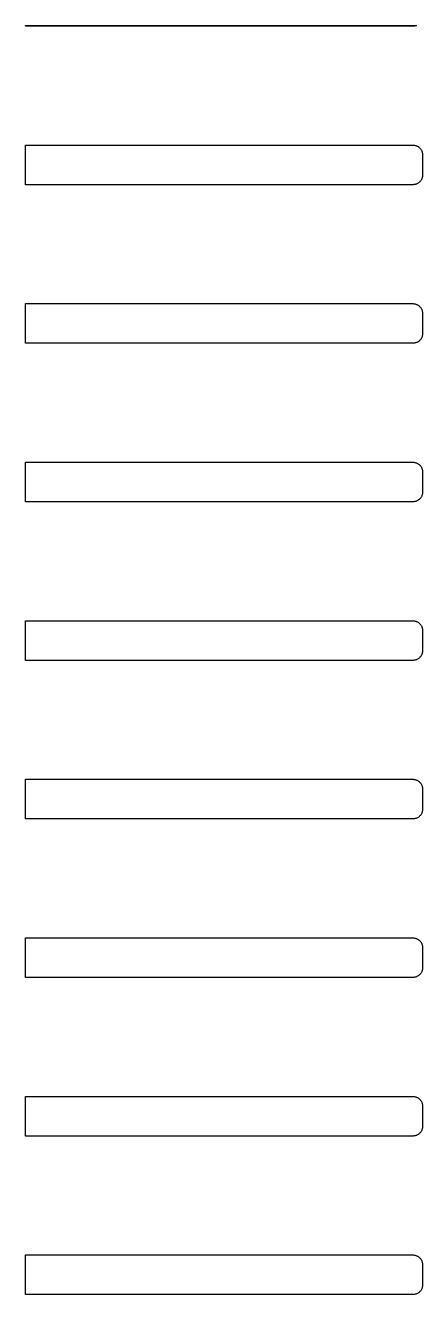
# Model space of a CAD drawing. Header units: metres. Extents: x -163 to 163, y -163 to 163.
# Drawn here: x 5.97 to 18, y -44.4 to -5.97 of the extents above; entities that cross this region are included whole.
import ezdxf

# ---------------------------------------------------------------- set-up
doc = ezdxf.new("R2010")
doc.units = ezdxf.units.M

msp = doc.modelspace()

# ---------------------------------------------------------------- linework, layer by layer
for p, q in [((5.97498, -5.99895), (5.97498, -5.97498)), ((5.97498, -5.97498), (17.8182, -5.97498)), ((17.701, -5.99895), (5.97498, -5.99895)), ((17.7199, -5.99835), (17.701, -5.99895)), ((17.7386, -5.99658), (17.7199, -5.99835)), ((17.7572, -5.99364), (17.7386, -5.99658)), ((17.7757, -5.98952), (17.7572, -5.99364)), ((17.7937, -5.98427), (17.7757, -5.98952)), ((17.8115, -5.97787), (17.7937, -5.98427)), ((17.8182, -5.97498), (17.8115, -5.97787)), ((5.97498, -10.799), (5.97498, -9.59895)), ((5.97498, -9.59895), (17.701, -9.59895)), ((17.701, -9.59895), (17.7199, -9.59953)), ((17.7199, -9.59953), (17.7386, -9.60132)), ((17.7386, -9.60132), (17.7572, -9.60426)), ((17.7572, -9.60426), (17.7757, -9.60837)), ((17.7757, -9.60837), (17.7937, -9.61363)), ((17.7937, -9.61363), (17.8115, -9.62001)), ((17.8115, -9.62001), (17.8288, -9.6275)), ((17.8288, -9.6275), (17.8456, -9.63605)), ((17.8456, -9.63605), (17.8618, -9.64565)), ((17.8618, -9.64565), (17.8774, -9.65623)), ((17.8774, -9.65623), (17.8923, -9.66779)), ((17.8923, -9.66779), (17.9064, -9.68025)), ((17.9064, -9.68025), (17.9197, -9.69359)), ((17.9197, -9.69359), (17.9322, -9.70772)), ((17.9322, -9.70772), (17.9437, -9.72261)), ((17.9437, -9.72261), (17.9543, -9.7382)), ((17.9543, -9.7382), (17.9639, -9.75443)), ((17.9639, -9.75443), (17.9725, -9.77121)), ((17.9725, -9.77121), (17.98, -9.78851)), ((17.98, -9.78851), (17.9864, -9.80624)), ((17.9864, -9.80624), (17.9916, -9.82434)), ((17.9916, -9.82434), (17.9957, -9.84273)), ((17.9957, -9.84273), (17.9987, -9.86134)), ((17.9987, -9.86134), (18.0004, -9.88011)), ((18.0004, -9.88011), (18.001, -9.89894)), ((18.001, -9.89894), (18.001, -10.4989)), ((17.8618, -10.7522), (17.8456, -10.7618)), ((17.8774, -10.7417), (17.8618, -10.7522)), ((17.8923, -10.7301), (17.8774, -10.7417)), ((17.9064, -10.7176), (17.8923, -10.7301)), ((17.9197, -10.7043), (17.9064, -10.7176)), ((17.9322, -10.6902), (17.9197, -10.7043)), ((17.9437, -10.6753), (17.9322, -10.6902)), ((17.9543, -10.6597), (17.9437, -10.6753)), ((17.9639, -10.6435), (17.9543, -10.6597)), ((17.9725, -10.6267), (17.9639, -10.6435)), ((17.98, -10.6094), (17.9725, -10.6267)), ((17.9864, -10.5916), (17.98, -10.6094)), ((17.9916, -10.5735), (17.9864, -10.5916)), ((17.9957, -10.5552), (17.9916, -10.5735)), ((17.9987, -10.5365), (17.9957, -10.5552)), ((18.0004, -10.5178), (17.9987, -10.5365)), ((18.001, -10.4989), (18.0004, -10.5178)), ((17.701, -10.799), (5.97498, -10.799)), ((17.7199, -10.7984), (17.701, -10.799)), ((17.7386, -10.7966), (17.7199, -10.7984)), ((17.7572, -10.7936), (17.7386, -10.7966)), ((17.7757, -10.7895), (17.7572, -10.7936)), ((17.7937, -10.7843), (17.7757, -10.7895)), ((17.8115, -10.7779), (17.7937, -10.7843)), ((17.8288, -10.7704), (17.8115, -10.7779)), ((17.8456, -10.7618), (17.8288, -10.7704)), ((5.97498, -15.5989), (5.97498, -14.3989)), ((5.97498, -14.3989), (17.701, -14.3989)), ((17.701, -14.3989), (17.7199, -14.3995)), ((17.7199, -14.3995), (17.7386, -14.4013)), ((17.7386, -14.4013), (17.7572, -14.4043)), ((17.7572, -14.4043), (17.7757, -14.4084)), ((17.7757, -14.4084), (17.7937, -14.4136)), ((17.7937, -14.4136), (17.8115, -14.42)), ((17.8115, -14.42), (17.8288, -14.4275)), ((17.8288, -14.4275), (17.8456, -14.4361)), ((17.8456, -14.4361), (17.8618, -14.4456)), ((17.8618, -14.4456), (17.8774, -14.4562)), ((17.8774, -14.4562), (17.8923, -14.4678)), ((17.8923, -14.4678), (17.9064, -14.4803)), ((17.9064, -14.4803), (17.9197, -14.4936)), ((17.9197, -14.4936), (17.9322, -14.5077)), ((17.9322, -14.5077), (17.9437, -14.5226)), ((17.9437, -14.5226), (17.9543, -14.5382)), ((17.9543, -14.5382), (17.9639, -14.5544)), ((17.9639, -14.5544), (17.9725, -14.5712)), ((17.9725, -14.5712), (17.98, -14.5885)), ((17.98, -14.5885), (17.9864, -14.6062)), ((17.9864, -14.6062), (17.9916, -14.6243)), ((17.9916, -14.6243), (17.9957, -14.6427)), ((17.9957, -14.6427), (17.9987, -14.6613)), ((17.9987, -14.6613), (18.0004, -14.6801)), ((18.0004, -14.6801), (18.001, -14.6989)), ((18.001, -14.6989), (18.001, -15.299)), ((17.9957, -15.3552), (17.9916, -15.3736)), ((17.9987, -15.3365), (17.9957, -15.3552)), ((18.0004, -15.3178), (17.9987, -15.3365)), ((18.001, -15.299), (18.0004, -15.3178)), ((17.701, -15.5989), (5.97498, -15.5989)), ((17.7199, -15.5984), (17.701, -15.5989)), ((17.7386, -15.5966), (17.7199, -15.5984)), ((17.7572, -15.5936), (17.7386, -15.5966)), ((17.7757, -15.5895), (17.7572, -15.5936)), ((17.7937, -15.5843), (17.7757, -15.5895)), ((17.8115, -15.5779), (17.7937, -15.5843)), ((17.8288, -15.5704), (17.8115, -15.5779)), ((17.8456, -15.5618), (17.8288, -15.5704)), ((17.8618, -15.5522), (17.8456, -15.5618)), ((17.8774, -15.5417), (17.8618, -15.5522)), ((17.8923, -15.5301), (17.8774, -15.5417)), ((17.9064, -15.5176), (17.8923, -15.5301)), ((17.9197, -15.5043), (17.9064, -15.5176)), ((17.9322, -15.4902), (17.9197, -15.5043)), ((17.9437, -15.4753), (17.9322, -15.4902)), ((17.9543, -15.4597), (17.9437, -15.4753)), ((17.9639, -15.4435), (17.9543, -15.4597)), ((17.9725, -15.4267), (17.9639, -15.4435)), ((17.98, -15.4094), (17.9725, -15.4267)), ((17.9864, -15.3916), (17.98, -15.4094)), ((17.9916, -15.3736), (17.9864, -15.3916)), ((5.97498, -20.3989), (5.97498, -19.1989)), ((5.97498, -19.1989), (17.701, -19.1989)), ((17.701, -19.1989), (17.7199, -19.1995)), ((17.7199, -19.1995), (17.7386, -19.2013)), ((17.7386, -19.2013), (17.7572, -19.2043)), ((17.7572, -19.2043), (17.7757, -19.2084)), ((17.7757, -19.2084), (17.7937, -19.2136)), ((17.7937, -19.2136), (17.8115, -19.22)), ((17.8115, -19.22), (17.8288, -19.2275)), ((17.8288, -19.2275), (17.8456, -19.2361)), ((17.8456, -19.2361), (17.8618, -19.2457)), ((17.8618, -19.2457), (17.8774, -19.2562)), ((17.8774, -19.2562), (17.8923, -19.2678)), ((17.8923, -19.2678), (17.9064, -19.2803)), ((17.9064, -19.2803), (17.9197, -19.2936)), ((17.9197, -19.2936), (17.9322, -19.3077)), ((17.9322, -19.3077), (17.9437, -19.3226)), ((17.9437, -19.3226), (17.9543, -19.3382)), ((17.9543, -19.3382), (17.9639, -19.3544)), ((17.9639, -19.3544), (17.9725, -19.3712)), ((17.9725, -19.3712), (17.98, -19.3885)), ((17.98, -19.3885), (17.9864, -19.4062)), ((17.9864, -19.4062), (17.9916, -19.4243)), ((17.9916, -19.4243), (17.9957, -19.4427)), ((17.9957, -19.4427), (17.9987, -19.4613)), ((17.9987, -19.4613), (18.0004, -19.4801)), ((18.0004, -19.4801), (18.001, -19.4989)), ((18.001, -19.4989), (18.001, -20.099)), ((17.8456, -20.3618), (17.8288, -20.3704)), ((17.8618, -20.3522), (17.8456, -20.3618)), ((17.8774, -20.3416), (17.8618, -20.3522)), ((17.8923, -20.3301), (17.8774, -20.3416)), ((17.9064, -20.3176), (17.8923, -20.3301)), ((17.9197, -20.3043), (17.9064, -20.3176)), ((17.9322, -20.2902), (17.9197, -20.3043)), ((17.9437, -20.2753), (17.9322, -20.2902)), ((17.9543, -20.2597), (17.9437, -20.2753)), ((17.9639, -20.2435), (17.9543, -20.2597)), ((17.9725, -20.2267), (17.9639, -20.2435)), ((17.98, -20.2094), (17.9725, -20.2267)), ((17.9864, -20.1917), (17.98, -20.2094)), ((17.9916, -20.1736), (17.9864, -20.1917)), ((17.9957, -20.1552), (17.9916, -20.1736)), ((17.9987, -20.1366), (17.9957, -20.1552)), ((18.0004, -20.1178), (17.9987, -20.1366)), ((18.001, -20.099), (18.0004, -20.1178)), ((17.701, -20.3989), (5.97498, -20.3989)), ((17.7199, -20.3984), (17.701, -20.3989)), ((17.7386, -20.3966), (17.7199, -20.3984)), ((17.7572, -20.3936), (17.7386, -20.3966)), ((17.7757, -20.3895), (17.7572, -20.3936)), ((17.7937, -20.3843), (17.7757, -20.3895)), ((17.8115, -20.3779), (17.7937, -20.3843)), ((17.8288, -20.3704), (17.8115, -20.3779)), ((5.97498, -25.1989), (5.97498, -23.9989)), ((5.97498, -23.9989), (17.701, -23.9989)), ((17.701, -23.9989), (17.7199, -23.9995)), ((17.7199, -23.9995), (17.7386, -24.0013)), ((17.7386, -24.0013), (17.7572, -24.0043)), ((17.7572, -24.0043), (17.7757, -24.0084)), ((17.7757, -24.0084), (17.7937, -24.0136)), ((17.7937, -24.0136), (17.8115, -24.02)), ((17.8115, -24.02), (17.8288, -24.0275)), ((17.8288, -24.0275), (17.8456, -24.0361)), ((17.8456, -24.0361), (17.8618, -24.0457)), ((17.8618, -24.0457), (17.8774, -24.0562)), ((17.8774, -24.0562), (17.8923, -24.0678)), ((17.8923, -24.0678), (17.9064, -24.0803)), ((17.9064, -24.0803), (17.9197, -24.0936)), ((17.9197, -24.0936), (17.9322, -24.1077)), ((17.9322, -24.1077), (17.9437, -24.1226)), ((17.9437, -24.1226), (17.9543, -24.1382)), ((17.9543, -24.1382), (17.9639, -24.1544)), ((17.9639, -24.1544), (17.9725, -24.1712)), ((17.9725, -24.1712), (17.98, -24.1885)), ((17.98, -24.1885), (17.9864, -24.2062)), ((17.9864, -24.2062), (17.9916, -24.2243)), ((17.9916, -24.2243), (17.9957, -24.2427)), ((17.9957, -24.2427), (17.9987, -24.2614)), ((17.9987, -24.2614), (18.0004, -24.2801)), ((18.0004, -24.2801), (18.001, -24.299)), ((18.001, -24.299), (18.001, -24.8989)), ((17.9916, -24.9736), (17.9864, -24.9917)), ((17.9957, -24.9552), (17.9916, -24.9736)), ((17.9987, -24.9366), (17.9957, -24.9552)), ((18.0004, -24.9178), (17.9987, -24.9366)), ((18.001, -24.8989), (18.0004, -24.9178)), ((17.701, -25.1989), (5.97498, -25.1989)), ((17.7199, -25.1983), (17.701, -25.1989)), ((17.7386, -25.1966), (17.7199, -25.1983)), ((17.7572, -25.1936), (17.7386, -25.1966)), ((17.7757, -25.1895), (17.7572, -25.1936)), ((17.7937, -25.1843), (17.7757, -25.1895)), ((17.8115, -25.1779), (17.7937, -25.1843)), ((17.8288, -25.1704), (17.8115, -25.1779)), ((17.8456, -25.1618), (17.8288, -25.1704)), ((17.8618, -25.1523), (17.8456, -25.1618)), ((17.8774, -25.1416), (17.8618, -25.1523)), ((17.8923, -25.1301), (17.8774, -25.1416)), ((17.9064, -25.1176), (17.8923, -25.1301)), ((17.9197, -25.1043), (17.9064, -25.1176)), ((17.9322, -25.0902), (17.9197, -25.1043)), ((17.9437, -25.0753), (17.9322, -25.0902)), ((17.9543, -25.0597), (17.9437, -25.0753)), ((17.9639, -25.0435), (17.9543, -25.0597)), ((17.9725, -25.0267), (17.9639, -25.0435)), ((17.98, -25.0094), (17.9725, -25.0267)), ((17.9864, -24.9917), (17.98, -25.0094)), ((5.97498, -29.9989), (5.97498, -28.799)), ((5.97498, -28.799), (17.701, -28.799)), ((17.701, -28.799), (17.7199, -28.7995)), ((17.7199, -28.7995), (17.7386, -28.8013)), ((17.7386, -28.8013), (17.7572, -28.8043)), ((17.7572, -28.8043), (17.7757, -28.8084)), ((17.7757, -28.8084), (17.7937, -28.8136)), ((17.7937, -28.8136), (17.8115, -28.82)), ((17.8115, -28.82), (17.8288, -28.8275)), ((17.8288, -28.8275), (17.8456, -28.8361)), ((17.8456, -28.8361), (17.8618, -28.8456)), ((17.8618, -28.8456), (17.8774, -28.8562)), ((17.8774, -28.8562), (17.8923, -28.8678)), ((17.8923, -28.8678), (17.9064, -28.8803)), ((17.9064, -28.8803), (17.9197, -28.8936)), ((17.9197, -28.8936), (17.9322, -28.9077)), ((17.9322, -28.9077), (17.9437, -28.9226)), ((17.9437, -28.9226), (17.9543, -28.9382)), ((17.9543, -28.9382), (17.9639, -28.9544)), ((17.9639, -28.9544), (17.9725, -28.9712)), ((17.9725, -28.9712), (17.98, -28.9885)), ((17.98, -28.9885), (17.9864, -29.0062)), ((17.9864, -29.0062), (17.9916, -29.0243)), ((17.9916, -29.0243), (17.9957, -29.0427)), ((17.9957, -29.0427), (17.9987, -29.0613)), ((17.9987, -29.0613), (18.0004, -29.0801)), ((18.0004, -29.0801), (18.001, -29.099)), ((18.001, -29.099), (18.001, -29.6989)), ((17.8288, -29.9704), (17.8115, -29.9779)), ((17.8456, -29.9618), (17.8288, -29.9704)), ((17.8618, -29.9522), (17.8456, -29.9618)), ((17.8774, -29.9417), (17.8618, -29.9522)), ((17.8923, -29.9301), (17.8774, -29.9417)), ((17.9064, -29.9176), (17.8923, -29.9301)), ((17.9197, -29.9043), (17.9064, -29.9176)), ((17.9322, -29.8902), (17.9197, -29.9043)), ((17.9437, -29.8753), (17.9322, -29.8902)), ((17.9543, -29.8597), (17.9437, -29.8753)), ((17.9639, -29.8435), (17.9543, -29.8597)), ((17.9725, -29.8267), (17.9639, -29.8435)), ((17.98, -29.8094), (17.9725, -29.8267)), ((17.9864, -29.7917), (17.98, -29.8094)), ((17.9916, -29.7736), (17.9864, -29.7917)), ((17.9957, -29.7552), (17.9916, -29.7736)), ((17.9987, -29.7365), (17.9957, -29.7552)), ((18.0004, -29.7178), (17.9987, -29.7365)), ((18.001, -29.6989), (18.0004, -29.7178)), ((17.701, -29.9989), (5.97498, -29.9989)), ((17.7199, -29.9984), (17.701, -29.9989)), ((17.7386, -29.9966), (17.7199, -29.9984)), ((17.7572, -29.9936), (17.7386, -29.9966)), ((17.7757, -29.9895), (17.7572, -29.9936)), ((17.7937, -29.9843), (17.7757, -29.9895)), ((17.8115, -29.9779), (17.7937, -29.9843)), ((5.97498, -34.799), (5.97498, -33.599)), ((5.97498, -33.599), (17.701, -33.599)), ((17.701, -33.599), (17.7199, -33.5995)), ((17.7199, -33.5995), (17.7386, -33.6013)), ((17.7386, -33.6013), (17.7572, -33.6043)), ((17.7572, -33.6043), (17.7757, -33.6084)), ((17.7757, -33.6084), (17.7937, -33.6136)), ((17.7937, -33.6136), (17.8115, -33.62)), ((17.8115, -33.62), (17.8288, -33.6275)), ((17.8288, -33.6275), (17.8456, -33.6361)), ((17.8456, -33.6361), (17.8618, -33.6456)), ((17.8618, -33.6456), (17.8774, -33.6562)), ((17.8774, -33.6562), (17.8923, -33.6678)), ((17.8923, -33.6678), (17.9064, -33.6803)), ((17.9064, -33.6803), (17.9197, -33.6936)), ((17.9197, -33.6936), (17.9322, -33.7077)), ((17.9322, -33.7077), (17.9437, -33.7226)), ((17.9437, -33.7226), (17.9543, -33.7382)), ((17.9543, -33.7382), (17.9639, -33.7544)), ((17.9639, -33.7544), (17.9725, -33.7712)), ((17.9725, -33.7712), (17.98, -33.7885)), ((17.98, -33.7885), (17.9864, -33.8062)), ((17.9864, -33.8062), (17.9916, -33.8243)), ((17.9916, -33.8243), (17.9957, -33.8427)), ((17.9957, -33.8427), (17.9987, -33.8613)), ((17.9987, -33.8613), (18.0004, -33.8801)), ((18.0004, -33.8801), (18.001, -33.8989)), ((18.001, -33.8989), (18.001, -34.4989)), ((17.9916, -34.5735), (17.9864, -34.5917)), ((17.9957, -34.5552), (17.9916, -34.5735)), ((17.9987, -34.5365), (17.9957, -34.5552)), ((18.0004, -34.5178), (17.9987, -34.5365)), ((18.001, -34.4989), (18.0004, -34.5178)), ((17.701, -34.799), (5.97498, -34.799)), ((17.7199, -34.7984), (17.701, -34.799)), ((17.7386, -34.7966), (17.7199, -34.7984)), ((17.7572, -34.7936), (17.7386, -34.7966)), ((17.7757, -34.7895), (17.7572, -34.7936)), ((17.7937, -34.7843), (17.7757, -34.7895)), ((17.8115, -34.7779), (17.7937, -34.7843)), ((17.8288, -34.7704), (17.8115, -34.7779)), ((17.8456, -34.7618), (17.8288, -34.7704)), ((17.8618, -34.7522), (17.8456, -34.7618)), ((17.8774, -34.7417), (17.8618, -34.7522)), ((17.8923, -34.7301), (17.8774, -34.7417)), ((17.9064, -34.7176), (17.8923, -34.7301)), ((17.9197, -34.7043), (17.9064, -34.7176)), ((17.9322, -34.6902), (17.9197, -34.7043)), ((17.9437, -34.6753), (17.9322, -34.6902)), ((17.9543, -34.6597), (17.9437, -34.6753)), ((17.9639, -34.6435), (17.9543, -34.6597)), ((17.9725, -34.6267), (17.9639, -34.6435)), ((17.98, -34.6094), (17.9725, -34.6267)), ((17.9864, -34.5917), (17.98, -34.6094)), ((5.97498, -39.599), (5.97498, -38.399)), ((5.97498, -38.399), (17.701, -38.399)), ((17.701, -38.399), (17.7199, -38.3995)), ((17.7199, -38.3995), (17.7386, -38.4013)), ((17.7386, -38.4013), (17.7572, -38.4043)), ((17.7572, -38.4043), (17.7757, -38.4084)), ((17.7757, -38.4084), (17.7937, -38.4136)), ((17.7937, -38.4136), (17.8115, -38.42)), ((17.8115, -38.42), (17.8288, -38.4275)), ((17.8288, -38.4275), (17.8456, -38.4361)), ((17.8456, -38.4361), (17.8618, -38.4456)), ((17.8618, -38.4456), (17.8774, -38.4562)), ((17.8774, -38.4562), (17.8923, -38.4678)), ((17.8923, -38.4678), (17.9064, -38.4803)), ((17.9064, -38.4803), (17.9197, -38.4936)), ((17.9197, -38.4936), (17.9322, -38.5077)), ((17.9322, -38.5077), (17.9437, -38.5226)), ((17.9437, -38.5226), (17.9543, -38.5382)), ((17.9543, -38.5382), (17.9639, -38.5544)), ((17.9639, -38.5544), (17.9725, -38.5712)), ((17.9725, -38.5712), (17.98, -38.5885)), ((17.98, -38.5885), (17.9864, -38.6062)), ((17.9864, -38.6062), (17.9916, -38.6243)), ((17.9916, -38.6243), (17.9957, -38.6427)), ((17.9957, -38.6427), (17.9987, -38.6613)), ((17.9987, -38.6613), (18.0004, -38.6801)), ((18.0004, -38.6801), (18.001, -38.6989)), ((18.001, -38.6989), (18.001, -39.299)), ((17.8288, -39.5704), (17.8115, -39.5779)), ((17.8456, -39.5618), (17.8288, -39.5704)), ((17.8618, -39.5522), (17.8456, -39.5618)), ((17.8774, -39.5417), (17.8618, -39.5522)), ((17.8923, -39.5301), (17.8774, -39.5417)), ((17.9064, -39.5176), (17.8923, -39.5301)), ((17.9197, -39.5043), (17.9064, -39.5176)), ((17.9322, -39.4902), (17.9197, -39.5043)), ((17.9437, -39.4753), (17.9322, -39.4902)), ((17.9543, -39.4597), (17.9437, -39.4753)), ((17.9639, -39.4435), (17.9543, -39.4597)), ((17.9725, -39.4267), (17.9639, -39.4435)), ((17.98, -39.4094), (17.9725, -39.4267)), ((17.9864, -39.3916), (17.98, -39.4094)), ((17.9916, -39.3736), (17.9864, -39.3916)), ((17.9957, -39.3552), (17.9916, -39.3736)), ((17.9987, -39.3365), (17.9957, -39.3552)), ((18.0004, -39.3178), (17.9987, -39.3365)), ((18.001, -39.299), (18.0004, -39.3178)), ((17.701, -39.599), (5.97498, -39.599)), ((17.7199, -39.5984), (17.701, -39.599)), ((17.7386, -39.5966), (17.7199, -39.5984)), ((17.7572, -39.5936), (17.7386, -39.5966)), ((17.7757, -39.5895), (17.7572, -39.5936)), ((17.7937, -39.5843), (17.7757, -39.5895)), ((17.8115, -39.5779), (17.7937, -39.5843)), ((5.97498, -44.3989), (5.97498, -43.1989)), ((5.97498, -43.1989), (17.701, -43.1989)), ((17.701, -43.1989), (17.7199, -43.1995)), ((17.7199, -43.1995), (17.7386, -43.2013)), ((17.7386, -43.2013), (17.7572, -43.2043)), ((17.7572, -43.2043), (17.7757, -43.2084)), ((17.7757, -43.2084), (17.7937, -43.2136)), ((17.7937, -43.2136), (17.8115, -43.22)), ((17.8115, -43.22), (17.8288, -43.2275)), ((17.8288, -43.2275), (17.8456, -43.2361)), ((17.8456, -43.2361), (17.8618, -43.2457)), ((17.8618, -43.2457), (17.8774, -43.2562)), ((17.8774, -43.2562), (17.8923, -43.2678)), ((17.8923, -43.2678), (17.9064, -43.2803)), ((17.9064, -43.2803), (17.9197, -43.2936)), ((17.9197, -43.2936), (17.9322, -43.3077)), ((17.9322, -43.3077), (17.9437, -43.3226)), ((17.9437, -43.3226), (17.9543, -43.3382)), ((17.9543, -43.3382), (17.9639, -43.3544)), ((17.9639, -43.3544), (17.9725, -43.3712)), ((17.9725, -43.3712), (17.98, -43.3885)), ((17.98, -43.3885), (17.9864, -43.4062)), ((17.9864, -43.4062), (17.9916, -43.4243)), ((17.9916, -43.4243), (17.9957, -43.4427)), ((17.9957, -43.4427), (17.9987, -43.4613)), ((17.9987, -43.4613), (18.0004, -43.4801)), ((18.0004, -43.4801), (18.001, -43.4989)), ((18.001, -43.4989), (18.001, -44.099)), ((17.9916, -44.1736), (17.9864, -44.1917)), ((17.9957, -44.1552), (17.9916, -44.1736)), ((17.9987, -44.1366), (17.9957, -44.1552)), ((18.0004, -44.1178), (17.9987, -44.1366)), ((18.001, -44.099), (18.0004, -44.1178)), ((17.701, -44.3989), (5.97498, -44.3989)), ((17.7199, -44.3984), (17.701, -44.3989)), ((17.7386, -44.3966), (17.7199, -44.3984)), ((17.7572, -44.3936), (17.7386, -44.3966)), ((17.7757, -44.3895), (17.7572, -44.3936)), ((17.7937, -44.3843), (17.7757, -44.3895)), ((17.8115, -44.3779), (17.7937, -44.3843)), ((17.8288, -44.3704), (17.8115, -44.3779)), ((17.8456, -44.3618), (17.8288, -44.3704)), ((17.8618, -44.3522), (17.8456, -44.3618)), ((17.8774, -44.3417), (17.8618, -44.3522)), ((17.8923, -44.3301), (17.8774, -44.3417)), ((17.9064, -44.3176), (17.8923, -44.3301)), ((17.9197, -44.3043), (17.9064, -44.3176)), ((17.9322, -44.2902), (17.9197, -44.3043)), ((17.9437, -44.2753), (17.9322, -44.2902)), ((17.9543, -44.2597), (17.9437, -44.2753)), ((17.9639, -44.2435), (17.9543, -44.2597)), ((17.9725, -44.2267), (17.9639, -44.2435)), ((17.98, -44.2094), (17.9725, -44.2267)), ((17.9864, -44.1917), (17.98, -44.2094))]:
    msp.add_line(p, q)

doc.saveas('drawing.dxf')
